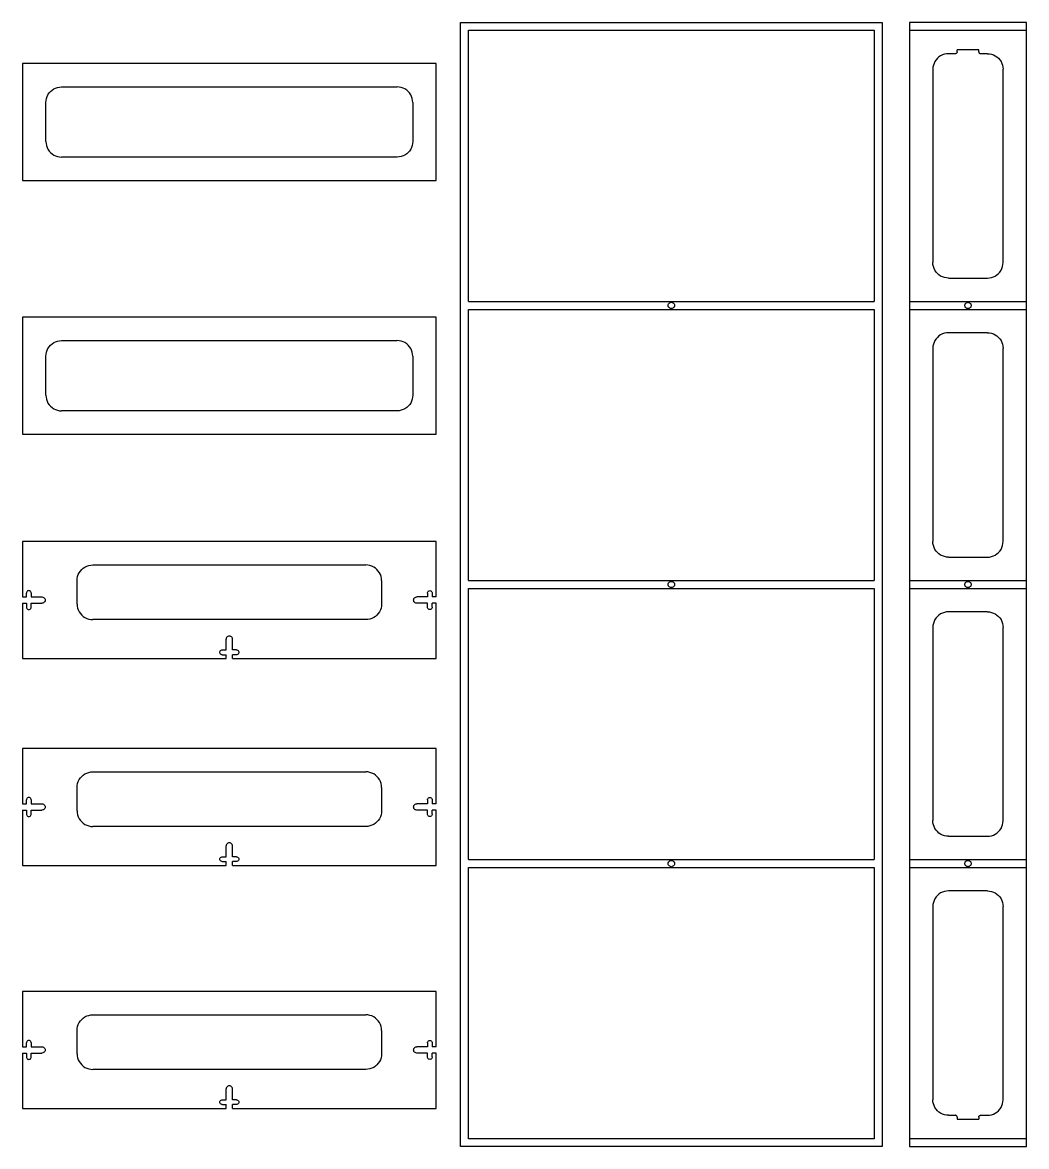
# Model space of a CAD drawing. Extents: x -52 to 52, y -36 to 36.
# Drawn here: x -12.1 to 52.2, y -36 to 36 of the extents above; entities that cross this region are included whole.
import ezdxf

# ---------------------------------------------------------------- set-up
doc = ezdxf.new("R2010")
doc.units = 0
doc.header["$MEASUREMENT"] = 0
doc.layers.get('0').update_dxf_attribs({"linetype": 'CONTINUOUS'})

msp = doc.modelspace()

# ---------------------------------------------------------------- linework, layer by layer
for p, q in [((15.938, -36), (15.938, 36)), ((15.938, 36), (42.938, 36)), ((42.938, 36), (42.938, -36)), ((44.688, 36), (44.688, 35.5)), ((52.188, 36), (44.688, 36)), ((52.188, 35.5), (52.188, 36)), ((16.438, 18.125), (16.438, 35.5)), ((16.438, 35.5), (42.438, 35.5)), ((42.438, 35.5), (42.438, 18.125)), ((44.688, 35.5), (44.688, 18.125)), ((44.688, 35.5), (52.188, 35.5)), ((52.188, 18.125), (52.188, 35.5)), ((46.688, 33.866), (46.579, 33.793)), ((46.805, 33.924), (46.688, 33.866)), ((46.929, 33.966), (46.805, 33.924)), ((47.057, 33.991), (46.929, 33.966)), ((47.188, 34), (47.057, 33.991)), ((47.625, 34), (47.188, 34)), ((47.641, 34.001), (47.625, 34)), ((47.657, 34.004), (47.641, 34.001)), ((47.673, 34.01), (47.657, 34.004)), ((47.688, 34.017), (47.673, 34.01)), ((47.701, 34.026), (47.688, 34.017)), ((47.713, 34.037), (47.701, 34.026)), ((47.724, 34.049), (47.713, 34.037)), ((47.733, 34.062), (47.724, 34.049)), ((47.74, 34.077), (47.733, 34.062)), ((47.746, 34.093), (47.74, 34.077)), ((47.749, 34.109), (47.746, 34.093)), ((47.75, 34.125), (47.749, 34.109)), ((49.125, 34.25), (47.75, 34.25)), ((47.75, 34.125), (47.75, 34.25)), ((49.125, 34.125), (49.125, 34.25)), ((49.125, 34.125), (49.126, 34.109)), ((49.126, 34.109), (49.129, 34.093)), ((49.129, 34.093), (49.135, 34.077)), ((49.135, 34.077), (49.142, 34.062)), ((49.142, 34.062), (49.151, 34.049)), ((49.151, 34.049), (49.162, 34.037)), ((49.162, 34.037), (49.174, 34.026)), ((49.174, 34.026), (49.188, 34.017)), ((49.188, 34.017), (49.202, 34.01)), ((49.202, 34.01), (49.218, 34.004)), ((49.218, 34.004), (49.234, 34.001)), ((49.234, 34.001), (49.25, 34)), ((49.688, 34), (49.25, 34)), ((49.688, 34), (49.818, 33.991)), ((49.818, 33.991), (49.946, 33.966)), ((49.946, 33.966), (50.07, 33.924)), ((50.07, 33.924), (50.188, 33.866)), ((50.188, 33.866), (50.296, 33.793)), ((14.375, 33.375), (-12.125, 33.375)), ((-12.125, 33.375), (-12.125, 25.875)), ((14.375, 25.875), (14.375, 33.375)), ((46.196, 33.131), (46.188, 33)), ((46.222, 33.259), (46.196, 33.131)), ((46.264, 33.383), (46.222, 33.259)), ((46.321, 33.5), (46.264, 33.383)), ((46.394, 33.609), (46.321, 33.5)), ((46.48, 33.707), (46.394, 33.609)), ((46.579, 33.793), (46.48, 33.707)), ((50.296, 33.793), (50.395, 33.707)), ((50.395, 33.707), (50.481, 33.609)), ((50.481, 33.609), (50.554, 33.5)), ((50.554, 33.5), (50.611, 33.383)), ((50.611, 33.383), (50.653, 33.259)), ((50.653, 33.259), (50.679, 33.131)), ((50.679, 33.131), (50.688, 33)), ((46.188, 33), (46.188, 20.625)), ((50.688, 20.625), (50.688, 33)), ((-10.234, 31.668), (-10.125, 31.741)), ((-10.125, 31.741), (-10.008, 31.799)), ((-10.008, 31.799), (-9.884, 31.841)), ((-9.884, 31.841), (-9.756, 31.866)), ((-9.756, 31.866), (-9.625, 31.875)), ((-9.625, 31.875), (11.875, 31.875)), ((12.006, 31.866), (11.875, 31.875)), ((12.134, 31.841), (12.006, 31.866)), ((12.258, 31.799), (12.134, 31.841)), ((12.375, 31.741), (12.258, 31.799)), ((12.484, 31.668), (12.375, 31.741)), ((-10.625, 30.875), (-10.616, 31.006)), ((-10.616, 31.006), (-10.591, 31.134)), ((-10.591, 31.134), (-10.549, 31.258)), ((-10.549, 31.258), (-10.491, 31.375)), ((-10.491, 31.375), (-10.418, 31.484)), ((-10.418, 31.484), (-10.332, 31.582)), ((-10.332, 31.582), (-10.234, 31.668)), ((12.582, 31.582), (12.484, 31.668)), ((12.668, 31.484), (12.582, 31.582)), ((12.741, 31.375), (12.668, 31.484)), ((12.799, 31.258), (12.741, 31.375)), ((12.841, 31.134), (12.799, 31.258)), ((12.866, 31.006), (12.841, 31.134)), ((12.875, 30.875), (12.866, 31.006)), ((-10.625, 28.375), (-10.625, 30.875)), ((12.875, 30.875), (12.875, 28.375)), ((-10.625, 28.375), (-10.616, 28.244)), ((-10.616, 28.244), (-10.591, 28.116)), ((-10.591, 28.116), (-10.549, 27.992)), ((12.841, 28.116), (12.799, 27.992)), ((12.866, 28.244), (12.841, 28.116)), ((12.875, 28.375), (12.866, 28.244)), ((-10.549, 27.992), (-10.491, 27.875)), ((-10.491, 27.875), (-10.418, 27.766)), ((-10.418, 27.766), (-10.332, 27.668)), ((-10.332, 27.668), (-10.234, 27.582)), ((-10.234, 27.582), (-10.125, 27.509)), ((-10.125, 27.509), (-10.008, 27.451)), ((-10.008, 27.451), (-9.884, 27.409)), ((-9.884, 27.409), (-9.756, 27.384)), ((-9.756, 27.384), (-9.625, 27.375)), ((11.875, 27.375), (-9.625, 27.375)), ((12.006, 27.384), (11.875, 27.375)), ((12.134, 27.409), (12.006, 27.384)), ((12.258, 27.451), (12.134, 27.409)), ((12.375, 27.509), (12.258, 27.451)), ((12.484, 27.582), (12.375, 27.509)), ((12.582, 27.668), (12.484, 27.582)), ((12.668, 27.766), (12.582, 27.668)), ((12.741, 27.875), (12.668, 27.766)), ((12.799, 27.992), (12.741, 27.875)), ((-12.125, 25.875), (14.375, 25.875)), ((46.196, 20.494), (46.188, 20.625)), ((46.222, 20.366), (46.196, 20.494)), ((46.264, 20.242), (46.222, 20.366)), ((46.321, 20.125), (46.264, 20.242)), ((50.554, 20.125), (50.611, 20.242)), ((50.611, 20.242), (50.653, 20.366)), ((50.653, 20.366), (50.679, 20.494)), ((50.679, 20.494), (50.688, 20.625)), ((46.394, 20.016), (46.321, 20.125)), ((46.48, 19.918), (46.394, 20.016)), ((46.579, 19.832), (46.48, 19.918)), ((46.688, 19.759), (46.579, 19.832)), ((46.805, 19.701), (46.688, 19.759)), ((46.929, 19.659), (46.805, 19.701)), ((47.057, 19.634), (46.929, 19.659)), ((47.188, 19.625), (47.057, 19.634)), ((47.188, 19.625), (49.688, 19.625)), ((49.688, 19.625), (49.818, 19.634)), ((49.818, 19.634), (49.946, 19.659)), ((49.946, 19.659), (50.07, 19.701)), ((50.07, 19.701), (50.188, 19.759)), ((50.188, 19.759), (50.296, 19.832)), ((50.296, 19.832), (50.395, 19.918)), ((50.395, 19.918), (50.481, 20.016)), ((50.481, 20.016), (50.554, 20.125)), ((16.438, 18.125), (42.438, 18.125)), ((29.264, 17.975), (29.296, 18.016)), ((29.296, 18.016), (29.338, 18.048)), ((29.338, 18.048), (29.386, 18.068)), ((29.386, 18.068), (29.438, 18.075)), ((29.438, 18.075), (29.489, 18.068)), ((29.489, 18.068), (29.538, 18.048)), ((29.538, 18.048), (29.579, 18.016)), ((29.579, 18.016), (29.611, 17.975)), ((44.688, 18.125), (52.188, 18.125)), ((44.688, 18.125), (44.688, 17.625)), ((48.264, 17.975), (48.284, 18.004)), ((48.284, 18.004), (48.309, 18.028)), ((48.309, 18.028), (48.338, 18.048)), ((48.338, 18.048), (48.369, 18.063)), ((48.369, 18.063), (48.403, 18.072)), ((48.403, 18.072), (48.438, 18.075)), ((48.438, 18.075), (48.472, 18.072)), ((48.472, 18.072), (48.506, 18.063)), ((48.506, 18.063), (48.538, 18.048)), ((48.538, 18.048), (48.566, 18.028)), ((48.566, 18.028), (48.591, 18.004)), ((48.591, 18.004), (48.611, 17.975)), ((52.188, 17.625), (52.188, 18.125)), ((16.438, 17.625), (42.438, 17.625)), ((16.438, 0.25), (16.438, 17.625)), ((29.238, 17.875), (29.244, 17.927)), ((29.244, 17.823), (29.238, 17.875)), ((29.244, 17.927), (29.264, 17.975)), ((29.264, 17.775), (29.244, 17.823)), ((29.296, 17.734), (29.264, 17.775)), ((29.338, 17.702), (29.296, 17.734)), ((29.386, 17.682), (29.338, 17.702)), ((29.438, 17.675), (29.386, 17.682)), ((29.489, 17.682), (29.438, 17.675)), ((29.538, 17.702), (29.489, 17.682)), ((29.579, 17.734), (29.538, 17.702)), ((29.611, 17.775), (29.579, 17.734)), ((29.611, 17.975), (29.631, 17.927)), ((29.631, 17.823), (29.611, 17.775)), ((29.631, 17.927), (29.638, 17.875)), ((29.638, 17.875), (29.631, 17.823)), ((42.438, 17.625), (42.438, 0.25)), ((44.688, 17.625), (52.188, 17.625)), ((44.688, 17.625), (44.688, 0.25)), ((48.238, 17.875), (48.241, 17.91)), ((48.241, 17.84), (48.238, 17.875)), ((48.241, 17.91), (48.25, 17.943)), ((48.25, 17.807), (48.241, 17.84)), ((48.25, 17.943), (48.264, 17.975)), ((48.264, 17.775), (48.25, 17.807)), ((48.284, 17.746), (48.264, 17.775)), ((48.309, 17.722), (48.284, 17.746)), ((48.338, 17.702), (48.309, 17.722)), ((48.369, 17.687), (48.338, 17.702)), ((48.403, 17.678), (48.369, 17.687)), ((48.438, 17.675), (48.403, 17.678)), ((48.472, 17.678), (48.438, 17.675)), ((48.506, 17.687), (48.472, 17.678)), ((48.538, 17.702), (48.506, 17.687)), ((48.566, 17.722), (48.538, 17.702)), ((48.591, 17.746), (48.566, 17.722)), ((48.611, 17.775), (48.591, 17.746)), ((48.611, 17.975), (48.625, 17.943)), ((48.625, 17.807), (48.611, 17.775)), ((48.625, 17.943), (48.634, 17.91)), ((48.634, 17.84), (48.625, 17.807)), ((48.634, 17.91), (48.638, 17.875)), ((48.638, 17.875), (48.634, 17.84)), ((52.188, 0.25), (52.188, 17.625)), ((14.375, 17.125), (-12.125, 17.125)), ((-12.125, 17.125), (-12.125, 9.625)), ((14.375, 9.625), (14.375, 17.125)), ((46.579, 15.918), (46.48, 15.832)), ((46.688, 15.991), (46.579, 15.918)), ((46.805, 16.049), (46.688, 15.991)), ((46.929, 16.091), (46.805, 16.049)), ((47.057, 16.116), (46.929, 16.091)), ((47.188, 16.125), (47.057, 16.116)), ((49.688, 16.125), (47.188, 16.125)), ((49.688, 16.125), (49.818, 16.116)), ((49.818, 16.116), (49.946, 16.091)), ((49.946, 16.091), (50.07, 16.049)), ((50.07, 16.049), (50.188, 15.991)), ((50.188, 15.991), (50.296, 15.918)), ((50.296, 15.918), (50.395, 15.832)), ((-10.549, 15.008), (-10.491, 15.125)), ((-10.491, 15.125), (-10.418, 15.234)), ((-10.418, 15.234), (-10.332, 15.332)), ((-10.332, 15.332), (-10.234, 15.418)), ((-10.234, 15.418), (-10.125, 15.491)), ((-10.125, 15.491), (-10.008, 15.549)), ((-10.008, 15.549), (-9.884, 15.591)), ((-9.884, 15.591), (-9.756, 15.616)), ((-9.756, 15.616), (-9.625, 15.625)), ((-9.625, 15.625), (11.875, 15.625)), ((12.006, 15.616), (11.875, 15.625)), ((12.134, 15.591), (12.006, 15.616)), ((12.258, 15.549), (12.134, 15.591)), ((12.375, 15.491), (12.258, 15.549)), ((12.484, 15.418), (12.375, 15.491)), ((12.582, 15.332), (12.484, 15.418)), ((12.668, 15.234), (12.582, 15.332)), ((12.741, 15.125), (12.668, 15.234)), ((12.799, 15.008), (12.741, 15.125)), ((46.196, 15.256), (46.188, 15.125)), ((46.188, 15.125), (46.188, 2.75)), ((46.222, 15.384), (46.196, 15.256)), ((46.264, 15.508), (46.222, 15.384)), ((46.321, 15.625), (46.264, 15.508)), ((46.394, 15.734), (46.321, 15.625)), ((46.48, 15.832), (46.394, 15.734)), ((50.395, 15.832), (50.481, 15.734)), ((50.481, 15.734), (50.554, 15.625)), ((50.554, 15.625), (50.611, 15.508)), ((50.611, 15.508), (50.653, 15.384)), ((50.653, 15.384), (50.679, 15.256)), ((50.679, 15.256), (50.688, 15.125)), ((50.688, 2.75), (50.688, 15.125)), ((-10.625, 14.625), (-10.616, 14.756)), ((-10.625, 12.125), (-10.625, 14.625)), ((-10.616, 14.756), (-10.591, 14.884)), ((-10.591, 14.884), (-10.549, 15.008)), ((12.841, 14.884), (12.799, 15.008)), ((12.866, 14.756), (12.841, 14.884)), ((12.875, 14.625), (12.866, 14.756)), ((12.875, 14.625), (12.875, 12.125)), ((-10.625, 12.125), (-10.616, 11.994)), ((-10.616, 11.994), (-10.591, 11.866)), ((-10.591, 11.866), (-10.549, 11.742)), ((-10.549, 11.742), (-10.491, 11.625)), ((-10.491, 11.625), (-10.418, 11.516)), ((12.741, 11.625), (12.668, 11.516)), ((12.799, 11.742), (12.741, 11.625)), ((12.841, 11.866), (12.799, 11.742)), ((12.866, 11.994), (12.841, 11.866)), ((12.875, 12.125), (12.866, 11.994)), ((-10.418, 11.516), (-10.332, 11.418)), ((-10.332, 11.418), (-10.234, 11.332)), ((-10.234, 11.332), (-10.125, 11.259)), ((-10.125, 11.259), (-10.008, 11.201)), ((-10.008, 11.201), (-9.884, 11.159)), ((-9.884, 11.159), (-9.756, 11.134)), ((-9.756, 11.134), (-9.625, 11.125)), ((11.875, 11.125), (-9.625, 11.125)), ((12.006, 11.134), (11.875, 11.125)), ((12.134, 11.159), (12.006, 11.134)), ((12.258, 11.201), (12.134, 11.159)), ((12.375, 11.259), (12.258, 11.201)), ((12.484, 11.332), (12.375, 11.259)), ((12.582, 11.418), (12.484, 11.332)), ((12.668, 11.516), (12.582, 11.418)), ((-12.125, 9.625), (14.375, 9.625)), ((14.375, 2.75), (-12.125, 2.75)), ((-12.125, 2.75), (-12.125, -0.8)), ((14.375, -0.8), (14.375, 2.75)), ((46.196, 2.619), (46.188, 2.75)), ((46.222, 2.491), (46.196, 2.619)), ((46.264, 2.367), (46.222, 2.491)), ((46.321, 2.25), (46.264, 2.367)), ((46.394, 2.141), (46.321, 2.25)), ((50.481, 2.141), (50.554, 2.25)), ((50.554, 2.25), (50.611, 2.367)), ((50.611, 2.367), (50.653, 2.491)), ((50.653, 2.491), (50.679, 2.619)), ((50.679, 2.619), (50.688, 2.75)), ((46.48, 2.043), (46.394, 2.141)), ((46.579, 1.957), (46.48, 2.043)), ((46.688, 1.884), (46.579, 1.957)), ((46.805, 1.826), (46.688, 1.884)), ((46.929, 1.784), (46.805, 1.826)), ((47.057, 1.759), (46.929, 1.784)), ((47.188, 1.75), (47.057, 1.759)), ((47.188, 1.75), (49.688, 1.75)), ((49.688, 1.75), (49.818, 1.759)), ((49.818, 1.759), (49.946, 1.784)), ((49.946, 1.784), (50.07, 1.826)), ((50.07, 1.826), (50.188, 1.884)), ((50.188, 1.884), (50.296, 1.957)), ((50.296, 1.957), (50.395, 2.043)), ((50.395, 2.043), (50.481, 2.141)), ((-8.549, 0.633), (-8.491, 0.75)), ((-8.491, 0.75), (-8.418, 0.859)), ((-8.418, 0.859), (-8.332, 0.957)), ((-8.332, 0.957), (-8.234, 1.043)), ((-8.234, 1.043), (-8.125, 1.116)), ((-8.125, 1.116), (-8.008, 1.174)), ((-8.008, 1.174), (-7.884, 1.216)), ((-7.884, 1.216), (-7.756, 1.241)), ((-7.756, 1.241), (-7.625, 1.25)), ((-7.625, 1.25), (9.875, 1.25)), ((10.006, 1.241), (9.875, 1.25)), ((10.134, 1.216), (10.006, 1.241)), ((10.258, 1.174), (10.134, 1.216)), ((10.375, 1.116), (10.258, 1.174)), ((10.484, 1.043), (10.375, 1.116)), ((10.582, 0.957), (10.484, 1.043)), ((10.668, 0.859), (10.582, 0.957)), ((10.741, 0.75), (10.668, 0.859)), ((10.799, 0.633), (10.741, 0.75)), ((-8.625, 0.25), (-8.616, 0.381)), ((-8.625, -1.25), (-8.625, 0.25)), ((-8.616, 0.381), (-8.591, 0.509)), ((-8.591, 0.509), (-8.549, 0.633)), ((10.841, 0.509), (10.799, 0.633)), ((10.866, 0.381), (10.841, 0.509)), ((10.875, 0.25), (10.866, 0.381)), ((10.875, 0.25), (10.875, -1.25)), ((16.438, 0.25), (42.438, 0.25)), ((29.238, 0), (29.244, 0.052)), ((29.244, -0.052), (29.238, 0)), ((29.244, 0.052), (29.264, 0.1)), ((29.264, 0.1), (29.296, 0.141)), ((29.296, 0.141), (29.338, 0.173)), ((29.338, 0.173), (29.386, 0.193)), ((29.386, 0.193), (29.438, 0.2)), ((29.438, 0.2), (29.489, 0.193)), ((29.489, 0.193), (29.538, 0.173)), ((29.538, 0.173), (29.579, 0.141)), ((29.579, 0.141), (29.611, 0.1)), ((29.611, 0.1), (29.631, 0.052)), ((29.631, 0.052), (29.638, 0)), ((29.638, 0), (29.631, -0.052)), ((44.688, 0.25), (52.188, 0.25)), ((44.688, 0.25), (44.688, -0.25)), ((48.238, 0), (48.241, 0.035)), ((48.241, -0.035), (48.238, 0)), ((48.241, 0.035), (48.25, 0.068)), ((48.25, 0.068), (48.264, 0.1)), ((48.264, 0.1), (48.284, 0.129)), ((48.284, 0.129), (48.309, 0.153)), ((48.309, 0.153), (48.338, 0.173)), ((48.338, 0.173), (48.369, 0.188)), ((48.369, 0.188), (48.403, 0.197)), ((48.403, 0.197), (48.438, 0.2)), ((48.438, 0.2), (48.472, 0.197)), ((48.472, 0.197), (48.506, 0.188)), ((48.506, 0.188), (48.538, 0.173)), ((48.538, 0.173), (48.566, 0.153)), ((48.566, 0.153), (48.591, 0.129)), ((48.591, 0.129), (48.611, 0.1)), ((48.611, 0.1), (48.625, 0.068)), ((48.625, 0.068), (48.634, 0.035)), ((48.634, 0.035), (48.638, 0)), ((48.638, 0), (48.634, -0.035)), ((52.188, -0.25), (52.188, 0.25)), ((-11.87, -0.51), (-11.875, -0.55)), ((-11.875, -0.8), (-11.875, -0.55)), ((-11.854, -0.472), (-11.87, -0.51)), ((-11.829, -0.44), (-11.854, -0.472)), ((-11.797, -0.415), (-11.829, -0.44)), ((-11.759, -0.399), (-11.797, -0.415)), ((-11.719, -0.394), (-11.759, -0.399)), ((-11.678, -0.399), (-11.719, -0.394)), ((-11.641, -0.415), (-11.678, -0.399)), ((-11.608, -0.44), (-11.641, -0.415)), ((-11.583, -0.472), (-11.608, -0.44)), ((-11.568, -0.51), (-11.583, -0.472)), ((-11.562, -0.55), (-11.568, -0.51)), ((-11.562, -0.55), (-11.562, -0.8)), ((13.812, -0.55), (13.818, -0.51)), ((13.812, -0.55), (13.812, -0.8)), ((13.818, -0.51), (13.833, -0.472)), ((13.833, -0.472), (13.858, -0.44)), ((13.858, -0.44), (13.891, -0.415)), ((13.891, -0.415), (13.928, -0.399)), ((13.928, -0.399), (13.969, -0.394)), ((13.969, -0.394), (14.009, -0.399)), ((14.009, -0.399), (14.047, -0.415)), ((14.047, -0.415), (14.079, -0.44)), ((14.079, -0.44), (14.104, -0.472)), ((14.104, -0.472), (14.12, -0.51)), ((14.12, -0.51), (14.125, -0.55)), ((14.125, -0.55), (14.125, -0.8)), ((16.438, -17.625), (16.438, -0.25)), ((16.438, -0.25), (42.438, -0.25)), ((29.264, -0.1), (29.244, -0.052)), ((29.296, -0.141), (29.264, -0.1)), ((29.338, -0.173), (29.296, -0.141)), ((29.386, -0.193), (29.338, -0.173)), ((29.438, -0.2), (29.386, -0.193)), ((29.489, -0.193), (29.438, -0.2)), ((29.538, -0.173), (29.489, -0.193)), ((29.579, -0.141), (29.538, -0.173)), ((29.611, -0.1), (29.579, -0.141)), ((29.631, -0.052), (29.611, -0.1)), ((42.438, -0.25), (42.438, -17.625)), ((44.688, -0.25), (52.188, -0.25)), ((44.688, -0.25), (44.688, -17.625)), ((48.25, -0.068), (48.241, -0.035)), ((48.264, -0.1), (48.25, -0.068)), ((48.284, -0.129), (48.264, -0.1)), ((48.309, -0.153), (48.284, -0.129)), ((48.338, -0.173), (48.309, -0.153)), ((48.369, -0.188), (48.338, -0.173)), ((48.403, -0.197), (48.369, -0.188)), ((48.438, -0.2), (48.403, -0.197)), ((48.472, -0.197), (48.438, -0.2)), ((48.506, -0.188), (48.472, -0.197)), ((48.538, -0.173), (48.506, -0.188)), ((48.566, -0.153), (48.538, -0.173)), ((48.591, -0.129), (48.566, -0.153)), ((48.611, -0.1), (48.591, -0.129)), ((48.625, -0.068), (48.611, -0.1)), ((48.634, -0.035), (48.625, -0.068)), ((52.188, -17.625), (52.188, -0.25)), ((-12.125, -0.8), (-11.875, -0.8)), ((-12.125, -1.2), (-12.125, -4.75)), ((-12.125, -1.2), (-11.875, -1.2)), ((-11.875, -1.2), (-11.875, -1.45)), ((-11.562, -0.8), (-10.875, -0.8)), ((-11.562, -1.2), (-10.875, -1.2)), ((-11.562, -1.45), (-11.562, -1.2)), ((-10.875, -0.8), (-10.823, -0.807)), ((-10.823, -1.193), (-10.875, -1.2)), ((-10.823, -0.807), (-10.775, -0.827)), ((-10.775, -1.173), (-10.823, -1.193)), ((-10.775, -0.827), (-10.734, -0.859)), ((-10.734, -1.141), (-10.775, -1.173)), ((-10.734, -0.859), (-10.702, -0.9)), ((-10.702, -1.1), (-10.734, -1.141)), ((-10.702, -0.9), (-10.682, -0.948)), ((-10.682, -1.052), (-10.702, -1.1)), ((-10.682, -0.948), (-10.675, -1)), ((-10.675, -1), (-10.682, -1.052)), ((-8.625, -1.25), (-8.616, -1.381)), ((-8.616, -1.381), (-8.591, -1.509)), ((10.866, -1.381), (10.841, -1.509)), ((10.875, -1.25), (10.866, -1.381)), ((12.925, -1), (12.932, -0.948)), ((12.932, -1.052), (12.925, -1)), ((12.932, -0.948), (12.952, -0.9)), ((12.952, -1.1), (12.932, -1.052)), ((12.952, -0.9), (12.984, -0.859)), ((12.984, -1.141), (12.952, -1.1)), ((12.984, -0.859), (13.025, -0.827)), ((13.025, -1.173), (12.984, -1.141)), ((13.025, -0.827), (13.073, -0.807)), ((13.073, -1.193), (13.025, -1.173)), ((13.073, -0.807), (13.125, -0.8)), ((13.125, -1.2), (13.073, -1.193)), ((13.812, -0.8), (13.125, -0.8)), ((13.812, -1.2), (13.125, -1.2)), ((13.812, -1.45), (13.812, -1.2)), ((14.375, -0.8), (14.125, -0.8)), ((14.375, -1.2), (14.125, -1.2)), ((14.125, -1.45), (14.125, -1.2)), ((14.375, -4.75), (14.375, -1.2)), ((-11.875, -1.45), (-11.87, -1.49)), ((-11.87, -1.49), (-11.854, -1.528)), ((-11.854, -1.528), (-11.829, -1.56)), ((-11.829, -1.56), (-11.797, -1.585)), ((-11.797, -1.585), (-11.759, -1.601)), ((-11.759, -1.601), (-11.719, -1.606)), ((-11.719, -1.606), (-11.678, -1.601)), ((-11.678, -1.601), (-11.641, -1.585)), ((-11.641, -1.585), (-11.608, -1.56)), ((-11.608, -1.56), (-11.583, -1.528)), ((-11.583, -1.528), (-11.568, -1.49)), ((-11.568, -1.49), (-11.562, -1.45)), ((-8.591, -1.509), (-8.549, -1.633)), ((-8.549, -1.633), (-8.491, -1.75)), ((-8.491, -1.75), (-8.418, -1.859)), ((-8.418, -1.859), (-8.332, -1.957)), ((-8.332, -1.957), (-8.234, -2.043)), ((-8.234, -2.043), (-8.125, -2.116)), ((-8.125, -2.116), (-8.008, -2.174)), ((10.375, -2.116), (10.258, -2.174)), ((10.484, -2.043), (10.375, -2.116)), ((10.582, -1.957), (10.484, -2.043)), ((10.668, -1.859), (10.582, -1.957)), ((10.741, -1.75), (10.668, -1.859)), ((10.799, -1.633), (10.741, -1.75)), ((10.841, -1.509), (10.799, -1.633)), ((13.818, -1.49), (13.812, -1.45)), ((13.833, -1.528), (13.818, -1.49)), ((13.858, -1.56), (13.833, -1.528)), ((13.891, -1.585), (13.858, -1.56)), ((13.928, -1.601), (13.891, -1.585)), ((13.969, -1.606), (13.928, -1.601)), ((14.009, -1.601), (13.969, -1.606)), ((14.047, -1.585), (14.009, -1.601)), ((14.079, -1.56), (14.047, -1.585)), ((14.104, -1.528), (14.079, -1.56)), ((14.12, -1.49), (14.104, -1.528)), ((14.125, -1.45), (14.12, -1.49)), ((46.394, -2.141), (46.321, -2.25)), ((46.48, -2.043), (46.394, -2.141)), ((46.579, -1.957), (46.48, -2.043)), ((46.688, -1.884), (46.579, -1.957)), ((46.805, -1.826), (46.688, -1.884)), ((46.929, -1.784), (46.805, -1.826)), ((47.057, -1.759), (46.929, -1.784)), ((47.188, -1.75), (47.057, -1.759)), ((49.688, -1.75), (47.188, -1.75)), ((49.688, -1.75), (49.818, -1.759)), ((49.818, -1.759), (49.946, -1.784)), ((49.946, -1.784), (50.07, -1.826)), ((50.07, -1.826), (50.188, -1.884)), ((50.188, -1.884), (50.296, -1.957)), ((50.296, -1.957), (50.395, -2.043)), ((50.395, -2.043), (50.481, -2.141)), ((50.481, -2.141), (50.554, -2.25)), ((-8.008, -2.174), (-7.884, -2.216)), ((-7.884, -2.216), (-7.756, -2.241)), ((-7.756, -2.241), (-7.625, -2.25)), ((9.875, -2.25), (-7.625, -2.25)), ((10.006, -2.241), (9.875, -2.25)), ((10.134, -2.216), (10.006, -2.241)), ((10.258, -2.174), (10.134, -2.216)), ((46.196, -2.619), (46.188, -2.75)), ((46.188, -2.75), (46.188, -15.125)), ((46.222, -2.491), (46.196, -2.619)), ((46.264, -2.367), (46.222, -2.491)), ((46.321, -2.25), (46.264, -2.367)), ((50.554, -2.25), (50.611, -2.367)), ((50.611, -2.367), (50.653, -2.491)), ((50.653, -2.491), (50.679, -2.619)), ((50.679, -2.619), (50.688, -2.75)), ((50.688, -15.125), (50.688, -2.75)), ((0.932, -3.448), (0.925, -3.5)), ((0.925, -4.187), (0.925, -3.5)), ((0.952, -3.4), (0.932, -3.448)), ((0.984, -3.359), (0.952, -3.4)), ((1.025, -3.327), (0.984, -3.359)), ((1.073, -3.307), (1.025, -3.327)), ((1.125, -3.3), (1.073, -3.307)), ((1.177, -3.307), (1.125, -3.3)), ((1.225, -3.327), (1.177, -3.307)), ((1.266, -3.359), (1.225, -3.327)), ((1.298, -3.4), (1.266, -3.359)), ((1.318, -3.448), (1.298, -3.4)), ((1.325, -3.5), (1.318, -3.448)), ((1.325, -4.187), (1.325, -3.5)), ((0.519, -4.344), (0.524, -4.303)), ((0.524, -4.303), (0.54, -4.266)), ((0.54, -4.266), (0.565, -4.233)), ((0.565, -4.233), (0.597, -4.208)), ((0.597, -4.208), (0.635, -4.193)), ((0.635, -4.193), (0.675, -4.187)), ((0.675, -4.187), (0.925, -4.187)), ((1.575, -4.187), (1.325, -4.187)), ((1.575, -4.187), (1.615, -4.193)), ((1.615, -4.193), (1.653, -4.208)), ((1.653, -4.208), (1.685, -4.233)), ((1.685, -4.233), (1.71, -4.266)), ((1.71, -4.266), (1.726, -4.303)), ((1.726, -4.303), (1.731, -4.344)), ((-12.125, -4.75), (0.925, -4.75)), ((0.524, -4.384), (0.519, -4.344)), ((0.54, -4.422), (0.524, -4.384)), ((0.565, -4.454), (0.54, -4.422)), ((0.597, -4.479), (0.565, -4.454)), ((0.635, -4.495), (0.597, -4.479)), ((0.675, -4.5), (0.635, -4.495)), ((0.675, -4.5), (0.925, -4.5)), ((0.925, -4.75), (0.925, -4.5)), ((1.325, -4.75), (1.325, -4.5)), ((1.575, -4.5), (1.325, -4.5)), ((1.325, -4.75), (14.375, -4.75)), ((1.615, -4.495), (1.575, -4.5)), ((1.653, -4.479), (1.615, -4.495)), ((1.685, -4.454), (1.653, -4.479)), ((1.71, -4.422), (1.685, -4.454)), ((1.726, -4.384), (1.71, -4.422)), ((1.731, -4.344), (1.726, -4.384)), ((14.375, -10.5), (-12.125, -10.5)), ((-12.125, -10.5), (-12.125, -14.05)), ((14.375, -14.05), (14.375, -10.5)), ((-8.332, -12.293), (-8.234, -12.207)), ((-8.234, -12.207), (-8.125, -12.134)), ((-8.125, -12.134), (-8.008, -12.076)), ((-8.008, -12.076), (-7.884, -12.034)), ((-7.884, -12.034), (-7.756, -12.009)), ((-7.756, -12.009), (-7.625, -12)), ((-7.625, -12), (9.875, -12)), ((10.006, -12.009), (9.875, -12)), ((10.134, -12.034), (10.006, -12.009)), ((10.258, -12.076), (10.134, -12.034)), ((10.375, -12.134), (10.258, -12.076)), ((10.484, -12.207), (10.375, -12.134)), ((10.582, -12.293), (10.484, -12.207)), ((-8.625, -13), (-8.616, -12.869)), ((-8.616, -12.869), (-8.591, -12.741)), ((-8.591, -12.741), (-8.549, -12.617)), ((-8.549, -12.617), (-8.491, -12.5)), ((-8.491, -12.5), (-8.418, -12.391)), ((-8.418, -12.391), (-8.332, -12.293)), ((10.668, -12.391), (10.582, -12.293)), ((10.741, -12.5), (10.668, -12.391)), ((10.799, -12.617), (10.741, -12.5)), ((10.841, -12.741), (10.799, -12.617)), ((10.866, -12.869), (10.841, -12.741)), ((10.875, -13), (10.866, -12.869)), ((-11.797, -13.665), (-11.829, -13.69)), ((-11.759, -13.649), (-11.797, -13.665)), ((-11.719, -13.644), (-11.759, -13.649)), ((-11.678, -13.649), (-11.719, -13.644)), ((-11.641, -13.665), (-11.678, -13.649)), ((-11.608, -13.69), (-11.641, -13.665)), ((-8.625, -14.5), (-8.625, -13)), ((10.875, -13), (10.875, -14.5)), ((13.858, -13.69), (13.891, -13.665)), ((13.891, -13.665), (13.928, -13.649)), ((13.928, -13.649), (13.969, -13.644)), ((13.969, -13.644), (14.009, -13.649)), ((14.009, -13.649), (14.047, -13.665)), ((14.047, -13.665), (14.079, -13.69)), ((-12.125, -14.05), (-11.875, -14.05)), ((-11.87, -13.76), (-11.875, -13.8)), ((-11.875, -14.05), (-11.875, -13.8)), ((-11.854, -13.722), (-11.87, -13.76)), ((-11.829, -13.69), (-11.854, -13.722)), ((-11.583, -13.722), (-11.608, -13.69)), ((-11.568, -13.76), (-11.583, -13.722)), ((-11.562, -13.8), (-11.568, -13.76)), ((-11.562, -13.8), (-11.562, -14.05)), ((-11.562, -14.05), (-10.875, -14.05)), ((-10.875, -14.05), (-10.823, -14.057)), ((-10.823, -14.057), (-10.775, -14.077)), ((-10.775, -14.077), (-10.734, -14.109)), ((-10.734, -14.391), (-10.775, -14.423)), ((-10.734, -14.109), (-10.702, -14.15)), ((-10.702, -14.35), (-10.734, -14.391)), ((-10.702, -14.15), (-10.682, -14.198)), ((-10.682, -14.302), (-10.702, -14.35)), ((-10.682, -14.198), (-10.675, -14.25)), ((-10.675, -14.25), (-10.682, -14.302)), ((12.925, -14.25), (12.932, -14.198)), ((12.932, -14.302), (12.925, -14.25)), ((12.932, -14.198), (12.952, -14.15)), ((12.952, -14.35), (12.932, -14.302)), ((12.952, -14.15), (12.984, -14.109)), ((12.984, -14.391), (12.952, -14.35)), ((12.984, -14.109), (13.025, -14.077)), ((13.025, -14.423), (12.984, -14.391)), ((13.025, -14.077), (13.073, -14.057)), ((13.073, -14.057), (13.125, -14.05)), ((13.812, -14.05), (13.125, -14.05)), ((13.812, -13.8), (13.818, -13.76)), ((13.812, -13.8), (13.812, -14.05)), ((13.818, -13.76), (13.833, -13.722)), ((13.833, -13.722), (13.858, -13.69)), ((14.079, -13.69), (14.104, -13.722)), ((14.104, -13.722), (14.12, -13.76)), ((14.12, -13.76), (14.125, -13.8)), ((14.125, -13.8), (14.125, -14.05)), ((14.375, -14.05), (14.125, -14.05)), ((-12.125, -14.45), (-12.125, -18)), ((-12.125, -14.45), (-11.875, -14.45)), ((-11.875, -14.45), (-11.875, -14.7)), ((-11.875, -14.7), (-11.87, -14.74)), ((-11.87, -14.74), (-11.854, -14.778)), ((-11.854, -14.778), (-11.829, -14.81)), ((-11.829, -14.81), (-11.797, -14.835)), ((-11.797, -14.835), (-11.759, -14.851)), ((-11.759, -14.851), (-11.719, -14.856)), ((-11.719, -14.856), (-11.678, -14.851)), ((-11.678, -14.851), (-11.641, -14.835)), ((-11.641, -14.835), (-11.608, -14.81)), ((-11.608, -14.81), (-11.583, -14.778)), ((-11.583, -14.778), (-11.568, -14.74)), ((-11.568, -14.74), (-11.562, -14.7)), ((-11.562, -14.45), (-10.875, -14.45)), ((-11.562, -14.7), (-11.562, -14.45)), ((-10.823, -14.443), (-10.875, -14.45)), ((-10.775, -14.423), (-10.823, -14.443)), ((-8.625, -14.5), (-8.616, -14.631)), ((-8.616, -14.631), (-8.591, -14.759)), ((-8.591, -14.759), (-8.549, -14.883)), ((-8.549, -14.883), (-8.491, -15)), ((-8.491, -15), (-8.418, -15.109)), ((-8.418, -15.109), (-8.332, -15.207)), ((10.668, -15.109), (10.582, -15.207)), ((10.741, -15), (10.668, -15.109)), ((10.799, -14.883), (10.741, -15)), ((10.841, -14.759), (10.799, -14.883)), ((10.866, -14.631), (10.841, -14.759)), ((10.875, -14.5), (10.866, -14.631)), ((13.073, -14.443), (13.025, -14.423)), ((13.125, -14.45), (13.073, -14.443)), ((13.812, -14.45), (13.125, -14.45)), ((13.812, -14.7), (13.812, -14.45)), ((13.818, -14.74), (13.812, -14.7)), ((13.833, -14.778), (13.818, -14.74)), ((13.858, -14.81), (13.833, -14.778)), ((13.891, -14.835), (13.858, -14.81)), ((13.928, -14.851), (13.891, -14.835)), ((13.969, -14.856), (13.928, -14.851)), ((14.009, -14.851), (13.969, -14.856)), ((14.047, -14.835), (14.009, -14.851)), ((14.079, -14.81), (14.047, -14.835)), ((14.104, -14.778), (14.079, -14.81)), ((14.12, -14.74), (14.104, -14.778)), ((14.125, -14.7), (14.12, -14.74)), ((14.375, -14.45), (14.125, -14.45)), ((14.125, -14.7), (14.125, -14.45)), ((14.375, -18), (14.375, -14.45)), ((-8.332, -15.207), (-8.234, -15.293)), ((-8.234, -15.293), (-8.125, -15.366)), ((-8.125, -15.366), (-8.008, -15.424)), ((-8.008, -15.424), (-7.884, -15.466)), ((-7.884, -15.466), (-7.756, -15.491)), ((-7.756, -15.491), (-7.625, -15.5)), ((9.875, -15.5), (-7.625, -15.5)), ((10.006, -15.491), (9.875, -15.5)), ((10.134, -15.466), (10.006, -15.491)), ((10.258, -15.424), (10.134, -15.466)), ((10.375, -15.366), (10.258, -15.424)), ((10.484, -15.293), (10.375, -15.366)), ((10.582, -15.207), (10.484, -15.293)), ((46.196, -15.256), (46.188, -15.125)), ((46.222, -15.384), (46.196, -15.256)), ((46.264, -15.508), (46.222, -15.384)), ((46.321, -15.625), (46.264, -15.508)), ((46.394, -15.734), (46.321, -15.625)), ((46.48, -15.832), (46.394, -15.734)), ((46.579, -15.918), (46.48, -15.832)), ((50.296, -15.918), (50.395, -15.832)), ((50.395, -15.832), (50.481, -15.734)), ((50.481, -15.734), (50.554, -15.625)), ((50.554, -15.625), (50.611, -15.508)), ((50.611, -15.508), (50.653, -15.384)), ((50.653, -15.384), (50.679, -15.256)), ((50.679, -15.256), (50.688, -15.125)), ((1.073, -16.557), (1.025, -16.577)), ((1.125, -16.55), (1.073, -16.557)), ((1.177, -16.557), (1.125, -16.55)), ((1.225, -16.577), (1.177, -16.557)), ((46.688, -15.991), (46.579, -15.918)), ((46.805, -16.049), (46.688, -15.991)), ((46.929, -16.091), (46.805, -16.049)), ((47.057, -16.116), (46.929, -16.091)), ((47.188, -16.125), (47.057, -16.116)), ((47.188, -16.125), (49.688, -16.125)), ((49.688, -16.125), (49.818, -16.116)), ((49.818, -16.116), (49.946, -16.091)), ((49.946, -16.091), (50.07, -16.049)), ((50.07, -16.049), (50.188, -15.991)), ((50.188, -15.991), (50.296, -15.918)), ((0.932, -16.698), (0.925, -16.75)), ((0.925, -17.438), (0.925, -16.75)), ((0.952, -16.65), (0.932, -16.698)), ((0.984, -16.609), (0.952, -16.65)), ((1.025, -16.577), (0.984, -16.609)), ((1.266, -16.609), (1.225, -16.577)), ((1.298, -16.65), (1.266, -16.609)), ((1.318, -16.698), (1.298, -16.65)), ((1.325, -16.75), (1.318, -16.698)), ((1.325, -17.438), (1.325, -16.75)), ((-12.125, -18), (0.925, -18)), ((0.519, -17.594), (0.524, -17.553)), ((0.524, -17.634), (0.519, -17.594)), ((0.524, -17.553), (0.54, -17.516)), ((0.54, -17.672), (0.524, -17.634)), ((0.54, -17.516), (0.565, -17.483)), ((0.565, -17.704), (0.54, -17.672)), ((0.565, -17.483), (0.597, -17.458)), ((0.597, -17.729), (0.565, -17.704)), ((0.597, -17.458), (0.635, -17.443)), ((0.635, -17.745), (0.597, -17.729)), ((0.635, -17.443), (0.675, -17.438)), ((0.675, -17.75), (0.635, -17.745)), ((0.675, -17.438), (0.925, -17.438)), ((0.675, -17.75), (0.925, -17.75)), ((0.925, -18), (0.925, -17.75)), ((1.575, -17.438), (1.325, -17.438)), ((1.325, -18), (1.325, -17.75)), ((1.575, -17.75), (1.325, -17.75)), ((1.325, -18), (14.375, -18)), ((1.575, -17.438), (1.615, -17.443)), ((1.615, -17.745), (1.575, -17.75)), ((1.615, -17.443), (1.653, -17.458)), ((1.653, -17.729), (1.615, -17.745)), ((1.653, -17.458), (1.685, -17.483)), ((1.685, -17.704), (1.653, -17.729)), ((1.685, -17.483), (1.71, -17.516)), ((1.71, -17.672), (1.685, -17.704)), ((1.71, -17.516), (1.726, -17.553)), ((1.726, -17.634), (1.71, -17.672)), ((1.726, -17.553), (1.731, -17.594)), ((1.731, -17.594), (1.726, -17.634)), ((16.438, -17.625), (42.438, -17.625)), ((29.238, -17.875), (29.244, -17.823)), ((29.244, -17.927), (29.238, -17.875)), ((29.244, -17.823), (29.264, -17.775)), ((29.264, -17.975), (29.244, -17.927)), ((29.264, -17.775), (29.296, -17.734)), ((29.296, -18.016), (29.264, -17.975)), ((29.296, -17.734), (29.338, -17.702)), ((29.338, -17.702), (29.386, -17.682)), ((29.386, -17.682), (29.438, -17.675)), ((29.438, -17.675), (29.489, -17.682)), ((29.489, -17.682), (29.538, -17.702)), ((29.538, -17.702), (29.579, -17.734)), ((29.579, -17.734), (29.611, -17.775)), ((29.611, -17.975), (29.579, -18.016)), ((29.611, -17.775), (29.631, -17.823)), ((29.631, -17.927), (29.611, -17.975)), ((29.631, -17.823), (29.638, -17.875)), ((29.638, -17.875), (29.631, -17.927)), ((44.688, -17.625), (52.188, -17.625)), ((44.688, -17.625), (44.688, -18.125)), ((48.238, -17.875), (48.241, -17.84)), ((48.241, -17.91), (48.238, -17.875)), ((48.241, -17.84), (48.25, -17.807)), ((48.25, -17.943), (48.241, -17.91)), ((48.25, -17.807), (48.264, -17.775)), ((48.264, -17.975), (48.25, -17.943)), ((48.264, -17.775), (48.284, -17.746)), ((48.284, -18.004), (48.264, -17.975)), ((48.284, -17.746), (48.309, -17.722)), ((48.309, -17.722), (48.338, -17.702)), ((48.338, -17.702), (48.369, -17.687)), ((48.369, -17.687), (48.403, -17.678)), ((48.403, -17.678), (48.438, -17.675)), ((48.438, -17.675), (48.472, -17.678)), ((48.472, -17.678), (48.506, -17.687)), ((48.506, -17.687), (48.538, -17.702)), ((48.538, -17.702), (48.566, -17.722)), ((48.566, -17.722), (48.591, -17.746)), ((48.591, -17.746), (48.611, -17.775)), ((48.611, -17.975), (48.591, -18.004)), ((48.611, -17.775), (48.625, -17.807)), ((48.625, -17.943), (48.611, -17.975)), ((48.625, -17.807), (48.634, -17.84)), ((48.634, -17.91), (48.625, -17.943)), ((48.634, -17.84), (48.638, -17.875)), ((48.638, -17.875), (48.634, -17.91)), ((52.188, -18.125), (52.188, -17.625)), ((16.438, -18.125), (42.438, -18.125)), ((16.438, -35.5), (16.438, -18.125)), ((29.338, -18.048), (29.296, -18.016)), ((29.386, -18.068), (29.338, -18.048)), ((29.438, -18.075), (29.386, -18.068)), ((29.489, -18.068), (29.438, -18.075)), ((29.538, -18.048), (29.489, -18.068)), ((29.579, -18.016), (29.538, -18.048)), ((42.438, -18.125), (42.438, -35.5)), ((44.688, -18.125), (52.188, -18.125)), ((44.688, -18.125), (44.688, -35.5)), ((48.309, -18.028), (48.284, -18.004)), ((48.338, -18.048), (48.309, -18.028)), ((48.369, -18.063), (48.338, -18.048)), ((48.403, -18.072), (48.369, -18.063)), ((48.438, -18.075), (48.403, -18.072)), ((48.472, -18.072), (48.438, -18.075)), ((48.506, -18.063), (48.472, -18.072)), ((48.538, -18.048), (48.506, -18.063)), ((48.566, -18.028), (48.538, -18.048)), ((48.591, -18.004), (48.566, -18.028)), ((52.188, -35.5), (52.188, -18.125)), ((46.321, -20.125), (46.264, -20.242)), ((46.394, -20.016), (46.321, -20.125)), ((46.48, -19.918), (46.394, -20.016)), ((46.579, -19.832), (46.48, -19.918)), ((46.688, -19.759), (46.579, -19.832)), ((46.805, -19.701), (46.688, -19.759)), ((46.929, -19.659), (46.805, -19.701)), ((47.057, -19.634), (46.929, -19.659)), ((47.188, -19.625), (47.057, -19.634)), ((49.688, -19.625), (47.188, -19.625)), ((49.688, -19.625), (49.818, -19.634)), ((49.818, -19.634), (49.946, -19.659)), ((49.946, -19.659), (50.07, -19.701)), ((50.07, -19.701), (50.188, -19.759)), ((50.188, -19.759), (50.296, -19.832)), ((50.296, -19.832), (50.395, -19.918)), ((50.395, -19.918), (50.481, -20.016)), ((50.481, -20.016), (50.554, -20.125)), ((50.554, -20.125), (50.611, -20.242)), ((46.196, -20.494), (46.188, -20.625)), ((46.188, -20.625), (46.188, -33)), ((46.222, -20.366), (46.196, -20.494)), ((46.264, -20.242), (46.222, -20.366)), ((50.611, -20.242), (50.653, -20.366)), ((50.653, -20.366), (50.679, -20.494)), ((50.679, -20.494), (50.688, -20.625)), ((50.688, -33), (50.688, -20.625)), ((14.375, -26.062), (-12.125, -26.062)), ((-12.125, -26.062), (-12.125, -29.613)), ((14.375, -29.613), (14.375, -26.062)), ((-8.549, -28.18), (-8.491, -28.062)), ((-8.491, -28.062), (-8.418, -27.954)), ((-8.418, -27.954), (-8.332, -27.855)), ((-8.332, -27.855), (-8.234, -27.769)), ((-8.234, -27.769), (-8.125, -27.696)), ((-8.125, -27.696), (-8.008, -27.639)), ((-8.008, -27.639), (-7.884, -27.597)), ((-7.884, -27.597), (-7.756, -27.571)), ((-7.756, -27.571), (-7.625, -27.562)), ((-7.625, -27.562), (9.875, -27.562)), ((10.006, -27.571), (9.875, -27.562)), ((10.134, -27.597), (10.006, -27.571)), ((10.258, -27.639), (10.134, -27.597)), ((10.375, -27.696), (10.258, -27.639)), ((10.484, -27.769), (10.375, -27.696)), ((10.582, -27.855), (10.484, -27.769)), ((10.668, -27.954), (10.582, -27.855)), ((10.741, -28.062), (10.668, -27.954)), ((10.799, -28.18), (10.741, -28.062)), ((-8.625, -28.562), (-8.616, -28.432)), ((-8.625, -30.062), (-8.625, -28.562)), ((-8.616, -28.432), (-8.591, -28.304)), ((-8.591, -28.304), (-8.549, -28.18)), ((10.841, -28.304), (10.799, -28.18)), ((10.866, -28.432), (10.841, -28.304)), ((10.875, -28.562), (10.866, -28.432)), ((10.875, -28.562), (10.875, -30.062)), ((-11.87, -29.322), (-11.875, -29.363)), ((-11.875, -29.613), (-11.875, -29.363)), ((-11.854, -29.284), (-11.87, -29.322)), ((-11.829, -29.252), (-11.854, -29.284)), ((-11.797, -29.227), (-11.829, -29.252)), ((-11.759, -29.212), (-11.797, -29.227)), ((-11.719, -29.206), (-11.759, -29.212)), ((-11.678, -29.212), (-11.719, -29.206)), ((-11.641, -29.227), (-11.678, -29.212)), ((-11.608, -29.252), (-11.641, -29.227)), ((-11.583, -29.284), (-11.608, -29.252)), ((-11.568, -29.322), (-11.583, -29.284)), ((-11.562, -29.363), (-11.568, -29.322)), ((-11.562, -29.363), (-11.562, -29.613)), ((13.812, -29.363), (13.818, -29.322)), ((13.812, -29.363), (13.812, -29.613)), ((13.818, -29.322), (13.833, -29.284)), ((13.833, -29.284), (13.858, -29.252)), ((13.858, -29.252), (13.891, -29.227)), ((13.891, -29.227), (13.928, -29.212)), ((13.928, -29.212), (13.969, -29.206)), ((13.969, -29.206), (14.009, -29.212)), ((14.009, -29.212), (14.047, -29.227)), ((14.047, -29.227), (14.079, -29.252)), ((14.079, -29.252), (14.104, -29.284)), ((14.104, -29.284), (14.12, -29.322)), ((14.12, -29.322), (14.125, -29.363)), ((14.125, -29.363), (14.125, -29.613)), ((-12.125, -29.613), (-11.875, -29.613)), ((-12.125, -30.012), (-12.125, -33.562)), ((-12.125, -30.012), (-11.875, -30.012)), ((-11.875, -30.012), (-11.875, -30.262)), ((-11.562, -29.613), (-10.875, -29.613)), ((-11.562, -30.012), (-10.875, -30.012)), ((-11.562, -30.262), (-11.562, -30.012)), ((-10.875, -29.613), (-10.823, -29.619)), ((-10.823, -30.006), (-10.875, -30.012)), ((-10.823, -29.619), (-10.775, -29.639)), ((-10.775, -29.986), (-10.823, -30.006)), ((-10.775, -29.639), (-10.734, -29.671)), ((-10.734, -29.954), (-10.775, -29.986)), ((-10.734, -29.671), (-10.702, -29.712)), ((-10.702, -29.913), (-10.734, -29.954)), ((-10.702, -29.712), (-10.682, -29.761)), ((-10.682, -29.864), (-10.702, -29.913)), ((-10.682, -29.761), (-10.675, -29.812)), ((-10.675, -29.812), (-10.682, -29.864)), ((-8.625, -30.062), (-8.616, -30.193)), ((-8.616, -30.193), (-8.591, -30.321)), ((10.866, -30.193), (10.841, -30.321)), ((10.875, -30.062), (10.866, -30.193)), ((12.925, -29.812), (12.932, -29.761)), ((12.932, -29.864), (12.925, -29.812)), ((12.932, -29.761), (12.952, -29.712)), ((12.952, -29.913), (12.932, -29.864)), ((12.952, -29.712), (12.984, -29.671)), ((12.984, -29.954), (12.952, -29.913)), ((12.984, -29.671), (13.025, -29.639)), ((13.025, -29.986), (12.984, -29.954)), ((13.025, -29.639), (13.073, -29.619)), ((13.073, -30.006), (13.025, -29.986)), ((13.073, -29.619), (13.125, -29.613)), ((13.125, -30.012), (13.073, -30.006)), ((13.812, -29.613), (13.125, -29.613)), ((13.812, -30.012), (13.125, -30.012)), ((13.812, -30.262), (13.812, -30.012)), ((14.375, -29.613), (14.125, -29.613)), ((14.375, -30.012), (14.125, -30.012)), ((14.125, -30.262), (14.125, -30.012)), ((14.375, -33.562), (14.375, -30.012)), ((-11.875, -30.262), (-11.87, -30.303)), ((-11.87, -30.303), (-11.854, -30.341)), ((-11.854, -30.341), (-11.829, -30.373)), ((-11.829, -30.373), (-11.797, -30.398)), ((-11.797, -30.398), (-11.759, -30.413)), ((-11.759, -30.413), (-11.719, -30.419)), ((-11.719, -30.419), (-11.678, -30.413)), ((-11.678, -30.413), (-11.641, -30.398)), ((-11.641, -30.398), (-11.608, -30.373)), ((-11.608, -30.373), (-11.583, -30.341)), ((-11.583, -30.341), (-11.568, -30.303)), ((-11.568, -30.303), (-11.562, -30.262)), ((-8.591, -30.321), (-8.549, -30.445)), ((-8.549, -30.445), (-8.491, -30.562)), ((-8.491, -30.562), (-8.418, -30.671)), ((-8.418, -30.671), (-8.332, -30.77)), ((-8.332, -30.77), (-8.234, -30.856)), ((-8.234, -30.856), (-8.125, -30.929)), ((-8.125, -30.929), (-8.008, -30.986)), ((10.375, -30.929), (10.258, -30.986)), ((10.484, -30.856), (10.375, -30.929)), ((10.582, -30.77), (10.484, -30.856)), ((10.668, -30.671), (10.582, -30.77)), ((10.741, -30.562), (10.668, -30.671)), ((10.799, -30.445), (10.741, -30.562)), ((10.841, -30.321), (10.799, -30.445)), ((13.818, -30.303), (13.812, -30.262)), ((13.833, -30.341), (13.818, -30.303)), ((13.858, -30.373), (13.833, -30.341)), ((13.891, -30.398), (13.858, -30.373)), ((13.928, -30.413), (13.891, -30.398)), ((13.969, -30.419), (13.928, -30.413)), ((14.009, -30.413), (13.969, -30.419)), ((14.047, -30.398), (14.009, -30.413)), ((14.079, -30.373), (14.047, -30.398)), ((14.104, -30.341), (14.079, -30.373)), ((14.12, -30.303), (14.104, -30.341)), ((14.125, -30.262), (14.12, -30.303)), ((-8.008, -30.986), (-7.884, -31.028)), ((-7.884, -31.028), (-7.756, -31.054)), ((-7.756, -31.054), (-7.625, -31.062)), ((9.875, -31.062), (-7.625, -31.062)), ((10.006, -31.054), (9.875, -31.062)), ((10.134, -31.028), (10.006, -31.054)), ((10.258, -30.986), (10.134, -31.028)), ((0.932, -32.261), (0.925, -32.312)), ((0.925, -33), (0.925, -32.312)), ((0.952, -32.212), (0.932, -32.261)), ((0.984, -32.171), (0.952, -32.212)), ((1.025, -32.139), (0.984, -32.171)), ((1.073, -32.119), (1.025, -32.139)), ((1.125, -32.112), (1.073, -32.119)), ((1.177, -32.119), (1.125, -32.112)), ((1.225, -32.139), (1.177, -32.119)), ((1.266, -32.171), (1.225, -32.139)), ((1.298, -32.212), (1.266, -32.171)), ((1.318, -32.261), (1.298, -32.212)), ((1.325, -32.312), (1.318, -32.261)), ((1.325, -33), (1.325, -32.312)), ((0.519, -33.156), (0.524, -33.116)), ((0.524, -33.116), (0.54, -33.078)), ((0.54, -33.078), (0.565, -33.046)), ((0.565, -33.046), (0.597, -33.021)), ((0.597, -33.021), (0.635, -33.005)), ((0.635, -33.005), (0.675, -33)), ((0.675, -33), (0.925, -33)), ((1.575, -33), (1.325, -33)), ((1.575, -33), (1.615, -33.005)), ((1.615, -33.005), (1.653, -33.021)), ((1.653, -33.021), (1.685, -33.046)), ((1.685, -33.046), (1.71, -33.078)), ((1.71, -33.078), (1.726, -33.116)), ((1.726, -33.116), (1.731, -33.156)), ((46.196, -33.131), (46.188, -33)), ((50.679, -33.131), (50.688, -33)), ((-12.125, -33.562), (0.925, -33.562)), ((0.524, -33.197), (0.519, -33.156)), ((0.54, -33.234), (0.524, -33.197)), ((0.565, -33.267), (0.54, -33.234)), ((0.597, -33.292), (0.565, -33.267)), ((0.635, -33.307), (0.597, -33.292)), ((0.675, -33.312), (0.635, -33.307)), ((0.675, -33.312), (0.925, -33.312)), ((0.925, -33.562), (0.925, -33.312)), ((1.325, -33.562), (1.325, -33.312)), ((1.575, -33.312), (1.325, -33.312)), ((1.325, -33.562), (14.375, -33.562)), ((1.615, -33.307), (1.575, -33.312)), ((1.653, -33.292), (1.615, -33.307)), ((1.685, -33.267), (1.653, -33.292)), ((1.71, -33.234), (1.685, -33.267)), ((1.726, -33.197), (1.71, -33.234)), ((1.731, -33.156), (1.726, -33.197)), ((46.222, -33.259), (46.196, -33.131)), ((46.264, -33.383), (46.222, -33.259)), ((46.321, -33.5), (46.264, -33.383)), ((46.394, -33.609), (46.321, -33.5)), ((46.48, -33.707), (46.394, -33.609)), ((46.579, -33.793), (46.48, -33.707)), ((46.688, -33.866), (46.579, -33.793)), ((50.188, -33.866), (50.296, -33.793)), ((50.296, -33.793), (50.395, -33.707)), ((50.395, -33.707), (50.481, -33.609)), ((50.481, -33.609), (50.554, -33.5)), ((50.554, -33.5), (50.611, -33.383)), ((50.611, -33.383), (50.653, -33.259)), ((50.653, -33.259), (50.679, -33.131)), ((46.805, -33.924), (46.688, -33.866)), ((46.929, -33.966), (46.805, -33.924)), ((47.057, -33.991), (46.929, -33.966)), ((47.188, -34), (47.057, -33.991)), ((47.188, -34), (47.625, -34)), ((47.641, -34.001), (47.625, -34)), ((47.657, -34.004), (47.641, -34.001)), ((47.673, -34.01), (47.657, -34.004)), ((47.688, -34.017), (47.673, -34.01)), ((47.701, -34.026), (47.688, -34.017)), ((47.713, -34.037), (47.701, -34.026)), ((47.724, -34.049), (47.713, -34.037)), ((47.733, -34.062), (47.724, -34.049)), ((47.74, -34.077), (47.733, -34.062)), ((47.746, -34.093), (47.74, -34.077)), ((47.749, -34.109), (47.746, -34.093)), ((47.75, -34.125), (47.749, -34.109)), ((47.75, -34.125), (47.75, -34.25)), ((47.75, -34.25), (49.125, -34.25)), ((49.125, -34.125), (49.126, -34.109)), ((49.125, -34.125), (49.125, -34.25)), ((49.126, -34.109), (49.129, -34.093)), ((49.129, -34.093), (49.135, -34.077)), ((49.135, -34.077), (49.142, -34.062)), ((49.142, -34.062), (49.151, -34.049)), ((49.151, -34.049), (49.162, -34.037)), ((49.162, -34.037), (49.174, -34.026)), ((49.174, -34.026), (49.188, -34.017)), ((49.188, -34.017), (49.202, -34.01)), ((49.202, -34.01), (49.218, -34.004)), ((49.218, -34.004), (49.234, -34.001)), ((49.234, -34.001), (49.25, -34)), ((49.25, -34), (49.688, -34)), ((49.688, -34), (49.818, -33.991)), ((49.818, -33.991), (49.946, -33.966)), ((49.946, -33.966), (50.07, -33.924)), ((50.07, -33.924), (50.188, -33.866)), ((42.938, -36), (15.938, -36)), ((42.438, -35.5), (16.438, -35.5)), ((52.188, -35.5), (44.688, -35.5)), ((44.688, -35.5), (44.688, -36)), ((44.688, -36), (52.188, -36)), ((52.188, -36), (52.188, -35.5))]:
    msp.add_line(p, q)

doc.saveas('drawing.dxf')
